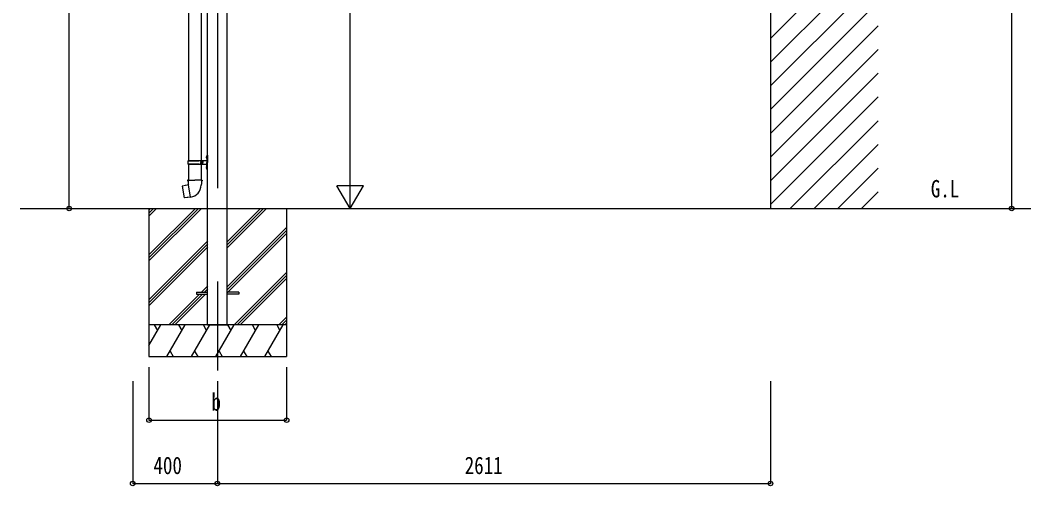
# Model space of a CAD drawing. Units: millimetres, scale not verified. Extents: x -10512 to 10512, y -7425 to 7425.
# Drawn here: x -2394 to 2378, y -4823 to -2622 of the extents above; entities that cross this region are included whole.
import ezdxf
from ezdxf.enums import TextEntityAlignment as Align

# ---------------------------------------------------------------- set-up
doc = ezdxf.new("R2010")
doc.units = ezdxf.units.MM
doc.header["$LTSCALE"] = 40
for name, color, linetype in [('0-2_USER1', 3, 'Continuous'), ('0-4_YKK_12', 2, 'Continuous'), ('0-5_YKK_13', 4, 'Continuous'), ('0-6_YKK_A1', 4, 'Continuous'), ('0-7_YKK_D', 6, 'Continuous')]:
    doc.layers.add(name, color=color, linetype=linetype)
doc.styles.add('ＭＳ ゴシック', font='')
doc.styles.get('ＭＳ ゴシック').set_extended_font_data('MS Gothic')

msp = doc.modelspace()

# ---------------------------------------------------------------- linework, layer by layer
at = {"layer": '0-4_YKK_12'}
for p, q in [((-1462.81, -851.85), (-1462.81, -3416.06)), ((-1462.81, -3856.56), (-1462.81, -4277.64))]:
    msp.add_line(p, q, dxfattribs=at)
at = {"layer": '0-5_YKK_13'}
for p, q in [((-1599.3, -2288.23), (-1599.3, -3285.24)), ((-1539.6, -2288.23), (-1539.6, -3285.24)), ((-1602.29, -3287.24), (-1551.95, -3287.24)), ((-1601.29, -3285.24), (-1515.29, -3285.24)), ((-1601.29, -3285.24), (-1601.29, -3287.24)), ((-1542.29, -3285.24), (-1542.29, -3289.74)), ((-1542.29, -3289.74), (-1540.29, -3289.74)), ((-1540.29, -3289.74), (-1540.29, -3294.24)), ((-1534.31, -3285.24), (-1534.31, -3294.24)), ((-1534.31, -3289.74), (-1531.31, -3289.74)), ((-1531.31, -3289.74), (-1531.31, -3294.24)), ((-1515.62, -3268.09), (-1513.57, -3269.09)), ((-1514.35, -3266.09), (-1513.71, -3266.09)), ((-1514.35, -3266.09), (-1514.35, -3274.39)), ((-1514.35, -3274.39), (-1513.71, -3274.39)), ((-1513.71, -3266.09), (-1513.71, -3274.39)), ((-1513.71, -3266.09), (-1513.31, -3266.49)), ((-1513.71, -3274.39), (-1513.31, -3273.99)), ((-1513.57, -3269.09), (-1512.96, -3270.24)), ((-1513.31, -3262.24), (-1510.31, -3260.74)), ((-1513.31, -3262.24), (-1513.31, -3294.24)), ((-1513.31, -3266.49), (-1513.31, -3273.99)), ((-1510.31, -3260.74), (-1510.31, -3294.24)), ((-1510.31, -3260.74), (-1509.31, -3260.74)), ((-1509.31, -3260.74), (-1509.31, -3294.24)), ((-1602.29, -3301.24), (-1551.95, -3301.24)), ((-1601.29, -3303.24), (-1601.29, -3301.24)), ((-1601.29, -3303.24), (-1515.29, -3303.24)), ((-1599.3, -3303.24), (-1599.3, -3377.51)), ((-1542.29, -3303.24), (-1542.29, -3298.74)), ((-1542.29, -3298.74), (-1540.29, -3298.74)), ((-1540.29, -3298.74), (-1540.29, -3294.24)), ((-1539.6, -3303.24), (-1539.6, -3377.51)), ((-1534.31, -3303.24), (-1534.31, -3294.24)), ((-1534.31, -3298.74), (-1531.31, -3298.74)), ((-1531.31, -3298.74), (-1531.31, -3294.24)), ((-1515.62, -3316.09), (-1513.57, -3317.09)), ((-1514.35, -3314.09), (-1513.71, -3314.09)), ((-1514.35, -3314.09), (-1514.35, -3322.39)), ((-1514.35, -3322.39), (-1513.71, -3322.39)), ((-1513.71, -3314.09), (-1513.71, -3322.39)), ((-1513.71, -3314.09), (-1513.31, -3314.49)), ((-1513.71, -3322.39), (-1513.31, -3321.99)), ((-1513.57, -3317.09), (-1512.96, -3318.24)), ((-1513.31, -3326.24), (-1513.31, -3294.24)), ((-1513.31, -3314.49), (-1513.31, -3321.99)), ((-1513.31, -3326.24), (-1510.31, -3327.74)), ((-1510.31, -3327.74), (-1510.31, -3294.24)), ((-1510.31, -3327.74), (-1509.31, -3327.74)), ((-1509.31, -3327.74), (-1509.31, -3294.24)), ((-1601.15, -3377.51), (-1603.3, -3378.29)), ((-1603.3, -3378.29), (-1603.3, -3381.91)), ((-1603.3, -3381.91), (-1601.06, -3382.72)), ((-1601.15, -3377.51), (-1569.3, -3377.51)), ((-1601.15, -3377.51), (-1601.06, -3382.72)), ((-1601.06, -3382.72), (-1600.8, -3397.51)), ((-1537.45, -3377.51), (-1569.3, -3377.51)), ((-1535.3, -3381.91), (-1537.54, -3382.72)), ((-1537.45, -3377.51), (-1535.3, -3378.29)), ((-1535.33, -3378.29), (-1535.33, -3381.91)), ((-1627.76, -3405.96), (-1628.57, -3407.13)), ((-1628.57, -3407.13), (-1618.95, -3461.69)), ((-1599.89, -3400.71), (-1627.76, -3405.96)), ((-1615.02, -3403.36), (-1615.23, -3403.6)), ((-1600.8, -3397.51), (-1599.45, -3399.51)), ((-1589.54, -3458), (-1599.67, -3400.53)), ((-1599.65, -3399.71), (-1599.65, -3400.41)), ((-1599.45, -3399.51), (-1599.48, -3399.51)), ((-1539.11, -3399.45), (-1539.19, -3401.61)), ((-1537.8, -3397.51), (-1539.11, -3399.45)), ((-1604.93, -3460.6), (-1605.21, -3460.44)), ((-1589.24, -3458.77), (-1589.48, -3458.11)), ((-1560.81, -3908.01), (-1507.31, -3908.01)), ((-1360.81, -3908.01), (-1413.55, -3908.01))]:
    msp.add_line(p, q, dxfattribs=at)
for points in [[(-1515.62, -3272.39), (-1513.57, -3271.39), (-1512.96, -3270.24)], [(-1515.62, -3320.39), (-1513.57, -3319.39), (-1512.96, -3318.24)], [(-1537.45, -3377.51), (-1537.54, -3382.72), (-1537.8, -3397.51)], [(-1612.78, -3403.14), (-1613.06, -3402.98), (-1615.02, -3403.36)], [(-1589.81, -3457.91), (-1617.79, -3462.51), (-1618.95, -3461.69)], [(-1602.74, -3460.04), (-1602.95, -3460.27), (-1604.93, -3460.6)], [(-1560.81, -3908.01), (-1560.81, -3917.01), (-1507.31, -3917.01)], [(-1360.81, -3908.01), (-1360.81, -3917.01), (-1414.31, -3917.01)]]:
    msp.add_lwpolyline(points, dxfattribs=at)
for centre, radius, start, end in [((-1553.54, -3294.24), 49.25, 171.82876, 180.00002), ((-1551.95, -3285.24), 2, 270, 359.99998), ((-1510.02, -3270.24), 6, 136.21765, 223.78235), ((-1515.31, -3283.24), 2, 270, 359.99998), ((-1553.54, -3294.24), 49.25, 180.00002, 188.17127), ((-1551.95, -3303.24), 2, 0.00005, 90.00004), ((-1510.02, -3318.24), 6, 136.21765, 223.78235), ((-1515.31, -3305.24), 2, 0.00005, 90.00004), ((-1599.95, -3400.41), 0.3, 280.66842, 0), ((-1599.45, -3399.71), 0.2, 100, 180), ((-1599.45, -3399.51), 60.3, 279.96938, 358), ((-1589.76, -3458.21), 0.3, 20, 99.33158), ((-1589.05, -3458.7), 0.2, 200, 279.96938)]:
    msp.add_arc(centre, radius, start, end, dxfattribs=at)
at = {"layer": '0-6_YKK_A1'}
for p, q in [((1148.36, -394.84), (1148.36, -3512.51)), ((1148.36, -2708.15), (1657.59, -2198.92)), ((1148.36, -2820.41), (1657.59, -2311.18)), ((1148.36, -2932.66), (1657.59, -2423.43)), ((1148.36, -3044.91), (1657.59, -2535.68)), ((1148.36, -3157.17), (1657.59, -2647.94)), ((1148.36, -3269.42), (1657.59, -2760.19)), ((1148.36, -3381.67), (1657.59, -2872.44)), ((1148.36, -3493.93), (1657.59, -2984.7)), ((1242.03, -3512.51), (1657.59, -3096.95)), ((1354.29, -3512.51), (1657.59, -3209.2)), ((1466.54, -3512.51), (1657.59, -3321.46)), ((1578.79, -3512.51), (1657.59, -3433.71)), ((-2393.75, -3512.5), (1350.07, -3512.5)), ((-1985.14, -3512.51), (-1509.31, -3512.51)), ((-1785.81, -3512.51), (-1785.81, -4212.51)), ((-1785.81, -3731.49), (-1566.83, -3512.51)), ((-1785.81, -3745.63), (-1552.69, -3512.51)), ((-1785.81, -3759.77), (-1538.55, -3512.51)), ((-1785.81, -3547.64), (-1750.68, -3512.51)), ((-1785.81, -3533.5), (-1764.82, -3512.51)), ((-1785.81, -3519.36), (-1778.97, -3512.51)), ((-1416.31, -3512.51), (2377.67, -3512.51)), ((-1414.31, -3696.64), (-1230.18, -3512.51)), ((-1414.31, -3682.5), (-1244.32, -3512.51)), ((-1414.31, -3668.36), (-1258.47, -3512.51)), ((-1135.81, -3512.51), (-1135.81, -4212.51)), ((-1414.31, -3880.49), (-1135.81, -3601.99)), ((-1414.31, -3894.63), (-1135.81, -3616.13)), ((-1785.81, -3943.62), (-1507.31, -3665.12)), ((-1414.31, -3908.77), (-1135.81, -3630.27)), ((-1785.81, -3957.76), (-1507.31, -3679.26)), ((-1785.81, -3971.9), (-1507.31, -3693.41)), ((-1384.21, -4062.51), (-1135.81, -3814.12)), ((-1370.06, -4062.51), (-1135.81, -3828.26)), ((-1355.92, -4062.51), (-1135.81, -3842.4)), ((-1538.07, -3908.01), (-1507.31, -3877.25)), ((-1523.93, -3908.01), (-1507.31, -3891.39)), ((-1692.57, -4062.51), (-1547.07, -3917.01)), ((-1678.43, -4062.51), (-1532.93, -3917.01)), ((-1664.29, -4062.51), (-1518.79, -3917.01)), ((-1172.07, -4062.51), (-1135.81, -4026.25)), ((-1157.93, -4062.51), (-1135.81, -4040.39)), ((-1143.79, -4062.51), (-1135.81, -4054.54)), ((-1135.81, -4062.51), (-1785.81, -4062.51)), ((-1785.81, -4159.76), (-1729.66, -4062.51)), ((-1744.66, -4088.49), (-1759.67, -4062.51)), ((-1700.8, -4212.51), (-1614.19, -4062.51)), ((-1629.2, -4088.49), (-1644.2, -4062.51)), ((-1585.33, -4212.51), (-1498.72, -4062.51)), ((-1513.73, -4088.49), (-1528.73, -4062.51)), ((-1469.86, -4212.51), (-1383.25, -4062.51)), ((-1398.25, -4088.49), (-1413.26, -4062.51)), ((-1354.39, -4212.51), (-1267.78, -4062.51)), ((-1282.78, -4088.49), (-1297.79, -4062.51)), ((-1238.92, -4212.51), (-1152.31, -4062.51)), ((-1182.31, -4062.51), (-1167.31, -4088.49)), ((-1685.8, -4186.53), (-1670.8, -4212.51)), ((-1570.33, -4186.53), (-1555.33, -4212.51)), ((-1454.86, -4186.53), (-1439.86, -4212.51)), ((-1339.39, -4186.53), (-1324.39, -4212.51)), ((-1223.92, -4186.53), (-1208.92, -4212.51)), ((-1785.81, -4212.51), (-1135.81, -4212.51))]:
    msp.add_line(p, q, dxfattribs=at)
for points in [[(-1509.31, -4062.51), (-1416.31, -4062.51), (-1416.31, -3512.51), (-1416.31, -889.71)], [(-1509.31, -4062.51), (-1509.31, -3512.51), (-1509.31, -889.71)]]:
    msp.add_lwpolyline(points, dxfattribs=at)
at = {"layer": '0-7_YKK_D'}
for p, q in [((2287.5, -3512.51), (2287.5, -704.67)), ((-2162.79, -3512.51), (-2162.79, -895.64)), ((-835.81, -3387.51), (-835.81, -1137.51)), ((-835.81, -3512.51), (-835.81, -3296)), ((-835.81, -3512.51), (-898.31, -3404.26)), ((-773.31, -3404.26), (-898.31, -3404.26)), ((-835.81, -3512.51), (-773.31, -3404.26)), ((-1785.81, -4262.5), (-1785.81, -4513.5)), ((-1135.81, -4262.5), (-1135.81, -4513.5)), ((-1862.79, -4327.64), (-1862.79, -4813.51)), ((-1462.81, -4327.64), (-1462.81, -4813.51)), ((-1462.81, -4327.64), (-1462.81, -4813.51)), ((1148.36, -4327.64), (1148.36, -4813.51)), ((-1785.81, -4512.5), (-1135.81, -4512.5)), ((-1862.79, -4812.51), (-1462.81, -4812.51)), ((-1462.81, -4812.51), (1148.36, -4812.51))]:
    msp.add_line(p, q, dxfattribs=at)
for centre in [(-2162.79, -3512.51), (2287.5, -3512.51), (-1785.81, -4512.5), (-1135.81, -4512.5), (-1862.79, -4812.51), (-1462.81, -4812.51), (-1462.81, -4812.51), (1148.36, -4812.51)]:
    msp.add_circle(centre, 10.62, dxfattribs=at)

# ---------------------------------------------------------------- texts
at = {"layer": '0-2_USER1', "style": 'ＭＳ ゴシック', "width": 0.8}
msp.add_text('G.L', height=82.48, dxfattribs=at).set_placement((1905.56, -3484.5), align=Align.BOTTOM_LEFT)
at = {"layer": '0-7_YKK_D', "style": 'ＭＳ ゴシック', "width": 0.8}
for s, p in [('b', (-1490.81, -4492.5)), ('400', (-1764.8, -4792.51)), ('2611', (-295.22, -4792.51))]:
    msp.add_text(s, height=82.48, dxfattribs=at).set_placement(p, align=Align.BOTTOM_LEFT)

doc.saveas('drawing.dxf')
